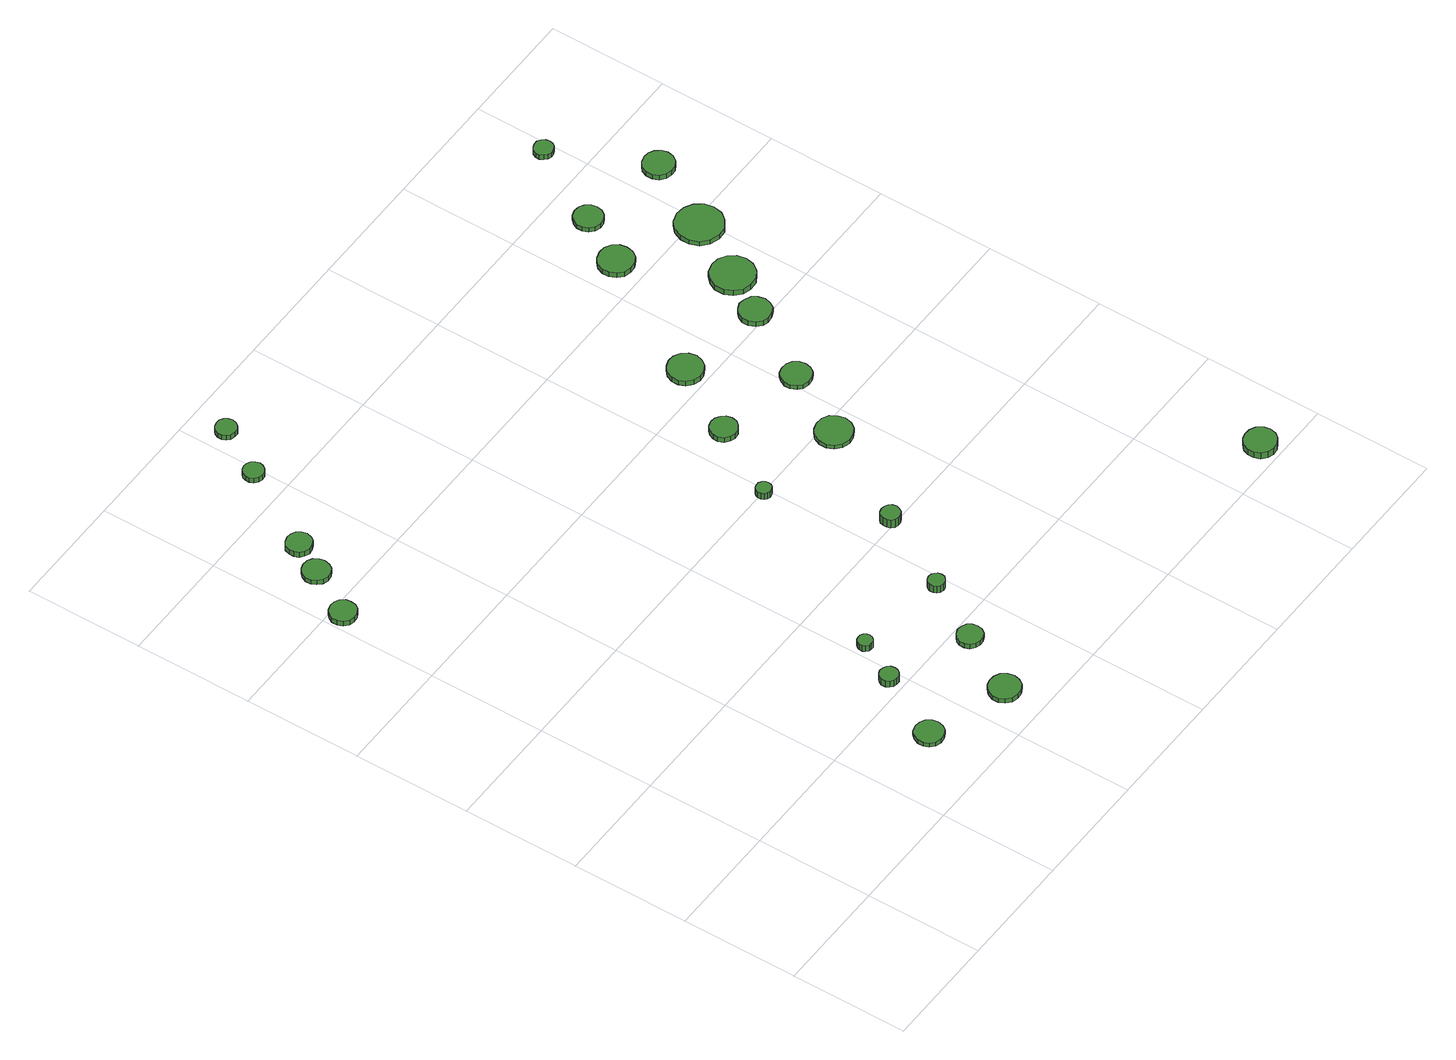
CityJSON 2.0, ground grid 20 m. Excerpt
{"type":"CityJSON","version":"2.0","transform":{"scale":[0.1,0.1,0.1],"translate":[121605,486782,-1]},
"CityObjects":{
"tree1":{"type":"SolitaryVegetationObject","attributes":{"function":"something"},"geometry":[{"type":"MultiSurface","lod":"1","boundaries":[[[0,1,2,3,4,5,6,7,8,9,10,11,12,13,14]],[[15,16,17,18,19,20,21,22,23,24,25,26,27,28,29]],[[0,29,28,1]],[[1,28,27,2]],[[2,27,26,3]],[[3,26,25,4]],[[4,25,24,5]],[[5,24,23,6]],[[6,23,22,7]],[[7,22,21,8]],[[8,21,20,9]],[[9,20,19,10]],[[10,19,18,11]],[[11,18,17,12]],[[12,17,16,13]],[[13,16,15,14]],[[14,15,29,0]]]}]},
"tree2":{"type":"SolitaryVegetationObject","attributes":{"function":"something"},"geometry":[{"type":"MultiSurface","lod":"1","boundaries":[[[30,31,32,33,34,35,36,37,38,39,40,41,42,43,44]],[[45,46,47,48,49,50,51,52,53,54,55,56,57,58,59]],[[30,59,58,31]],[[31,58,57,32]],[[32,57,56,33]],[[33,56,55,34]],[[34,55,54,35]],[[35,54,53,36]],[[36,53,52,37]],[[37,52,51,38]],[[38,51,50,39]],[[39,50,49,40]],[[40,49,48,41]],[[41,48,47,42]],[[42,47,46,43]],[[43,46,45,44]],[[44,45,59,30]]]}]},
"tree3":{"type":"SolitaryVegetationObject","attributes":{"function":"something"},"geometry":[{"type":"MultiSurface","lod":"1","boundaries":[[[60,61,62,63,64,65,66,67,68,69,70,71,72,73,74]],[[75,76,77,78,79,80,81,82,83,84,85,86,87,88,89]],[[60,89,88,61]],[[61,88,87,62]],[[62,87,86,63]],[[63,86,85,64]],[[64,85,84,65]],[[65,84,83,66]],[[66,83,82,67]],[[67,82,81,68]],[[68,81,80,69]],[[69,80,79,70]],[[70,79,78,71]],[[71,78,77,72]],[[72,77,76,73]],[[73,76,75,74]],[[74,75,89,60]]]}]},
"tree4":{"type":"SolitaryVegetationObject","attributes":{"function":"something"},"geometry":[{"type":"MultiSurface","lod":"1","boundaries":[[[90,91,92,93,94,95,96,97,98,99,100,101,102,103,104]],[[105,106,107,108,109,110,111,112,113,114,115,116,117,118,119]],[[90,119,118,91]],[[91,118,117,92]],[[92,117,116,93]],[[93,116,115,94]],[[94,115,114,95]],[[95,114,113,96]],[[96,113,112,97]],[[97,112,111,98]],[[98,111,110,99]],[[99,110,109,100]],[[100,109,108,101]],[[101,108,107,102]],[[102,107,106,103]],[[103,106,105,104]],[[104,105,119,90]]]}]},
"tree5":{"type":"SolitaryVegetationObject","attributes":{"function":"something"},"geometry":[{"type":"MultiSurface","lod":"1","boundaries":[[[120,121,122,123,124,125,126,127,128,129,130,131,132,133,134]],[[135,136,137,138,139,140,141,142,143,144,145,146,147,148,149]],[[120,149,148,121]],[[121,148,147,122]],[[122,147,146,123]],[[123,146,145,124]],[[124,145,144,125]],[[125,144,143,126]],[[126,143,142,127]],[[127,142,141,128]],[[128,141,140,129]],[[129,140,139,130]],[[130,139,138,131]],[[131,138,137,132]],[[132,137,136,133]],[[133,136,135,134]],[[134,135,149,120]]]}]},
"tree6":{"type":"SolitaryVegetationObject","attributes":{"function":"something"},"geometry":[{"type":"MultiSurface","lod":"1","boundaries":[[[150,151,152,153,154,155,156,157,158,159,160,161,162,163,164]],[[165,166,167,168,169,170,171,172,173,174,175,176,177,178,179]],[[150,179,178,151]],[[151,178,177,152]],[[152,177,176,153]],[[153,176,175,154]],[[154,175,174,155]],[[155,174,173,156]],[[156,173,172,157]],[[157,172,171,158]],[[158,171,170,159]],[[159,170,169,160]],[[160,169,168,161]],[[161,168,167,162]],[[162,167,166,163]],[[163,166,165,164]],[[164,165,179,150]]]}]},
"tree7":{"type":"SolitaryVegetationObject","attributes":{"function":"something"},"geometry":[{"type":"MultiSurface","lod":"1","boundaries":[[[180,181,182,183,184,185,186,187,188,189,190,191,192,193,194]],[[195,196,197,198,199,200,201,202,203,204,205,206,207,208,209]],[[180,209,208,181]],[[181,208,207,182]],[[182,207,206,183]],[[183,206,205,184]],[[184,205,204,185]],[[185,204,203,186]],[[186,203,202,187]],[[187,202,201,188]],[[188,201,200,189]],[[189,200,199,190]],[[190,199,198,191]],[[191,198,197,192]],[[192,197,196,193]],[[193,196,195,194]],[[194,195,209,180]]]}]},
"tree8":{"type":"SolitaryVegetationObject","attributes":{"function":"something"},"geometry":[{"type":"MultiSurface","lod":"1","boundaries":[[[210,211,212,213,214,215,216,217,218,219,220,221,222,223,224]],[[225,226,227,228,229,230,231,232,233,234,235,236,237,238,239]],[[210,239,238,211]],[[211,238,237,212]],[[212,237,236,213]],[[213,236,235,214]],[[214,235,234,215]],[[215,234,233,216]],[[216,233,232,217]],[[217,232,231,218]],[[218,231,230,219]],[[219,230,229,220]],[[220,229,228,221]],[[221,228,227,222]],[[222,227,226,223]],[[223,226,225,224]],[[224,225,239,210]]]}]},
"tree9":{"type":"SolitaryVegetationObject","attributes":{"function":"something"},"geometry":[{"type":"MultiSurface","lod":"1","boundaries":[[[240,241,242,243,244,245,246,247,248,249,250,251,252,253,254]],[[255,256,257,258,259,260,261,262,263,264,265,266,267,268,269]],[[240,269,268,241]],[[241,268,267,242]],[[242,267,266,243]],[[243,266,265,244]],[[244,265,264,245]],[[245,264,263,246]],[[246,263,262,247]],[[247,262,261,248]],[[248,261,260,249]],[[249,260,259,250]],[[250,259,258,251]],[[251,258,257,252]],[[252,257,256,253]],[[253,256,255,254]],[[254,255,269,240]]]}]},
"tree10":{"type":"SolitaryVegetationObject","attributes":{"function":"something"},"geometry":[{"type":"MultiSurface","lod":"1","boundaries":[[[270,271,272,273,274,275,276,277,278,279,280,281,282,283,284]],[[285,286,287,288,289,290,291,292,293,294,295,296,297,298,299]],[[270,299,298,271]],[[271,298,297,272]],[[272,297,296,273]],[[273,296,295,274]],[[274,295,294,275]],[[275,294,293,276]],[[276,293,292,277]],[[277,292,291,278]],[[278,291,290,279]],[[279,290,289,280]],[[280,289,288,281]],[[281,288,287,282]],[[282,287,286,283]],[[283,286,285,284]],[[284,285,299,270]]]}]},
"tree11":{"type":"SolitaryVegetationObject","attributes":{"function":"something"},"geometry":[{"type":"MultiSurface","lod":"1","boundaries":[[[300,301,302,303,304,305,306,307,308,309,310,311,312,313,314]],[[315,316,317,318,319,320,321,322,323,324,325,326,327,328,329]],[[300,329,328,301]],[[301,328,327,302]],[[302,327,326,303]],[[303,326,325,304]],[[304,325,324,305]],[[305,324,323,306]],[[306,323,322,307]],[[307,322,321,308]],[[308,321,320,309]],[[309,320,319,310]],[[310,319,318,311]],[[311,318,317,312]],[[312,317,316,313]],[[313,316,315,314]],[[314,315,329,300]]]}]},
"tree12":{"type":"SolitaryVegetationObject","attributes":{"function":"something"},"geometry":[{"type":"MultiSurface","lod":"1","boundaries":[[[330,331,332,333,334,335,336,337,338,339,340,341,342,343,344]],[[345,346,347,348,349,350,351,352,353,354,355,356,357,358,359]],[[330,359,358,331]],[[331,358,357,332]],[[332,357,356,333]],[[333,356,355,334]],[[334,355,354,335]],[[335,354,353,336]],[[336,353,352,337]],[[337,352,351,338]],[[338,351,350,339]],[[339,350,349,340]],[[340,349,348,341]],[[341,348,347,342]],[[342,347,346,343]],[[343,346,345,344]],[[344,345,359,330]]]}]},
"tree13":{"type":"SolitaryVegetationObject","attributes":{"function":"something"},"geometry":[{"type":"MultiSurface","lod":"1","boundaries":[[[360,361,362,363,364,365,366,367,368,369,370,371,372,373,374]],[[375,376,377,378,379,380,381,382,383,384,385,386,387,388,389]],[[360,389,388,361]],[[361,388,387,362]],[[362,387,386,363]],[[363,386,385,364]],[[364,385,384,365]],[[365,384,383,366]],[[366,383,382,367]],[[367,382,381,368]],[[368,381,380,369]],[[369,380,379,370]],[[370,379,378,371]],[[371,378,377,372]],[[372,377,376,373]],[[373,376,375,374]],[[374,375,389,360]]]}]},
"tree14":{"type":"SolitaryVegetationObject","attributes":{"function":"something"},"geometry":[{"type":"MultiSurface","lod":"1","boundaries":[[[390,391,392,393,394,395,396,397,398,399,400,401,402,403,404]],[[405,406,407,408,409,410,411,412,413,414,415,416,417,418,419]],[[390,419,418,391]],[[391,418,417,392]],[[392,417,416,393]],[[393,416,415,394]],[[394,415,414,395]],[[395,414,413,396]],[[396,413,412,397]],[[397,412,411,398]],[[398,411,410,399]],[[399,410,409,400]],[[400,409,408,401]],[[401,408,407,402]],[[402,407,406,403]],[[403,406,405,404]],[[404,405,419,390]]]}]},
"tree15":{"type":"SolitaryVegetationObject","attributes":{"function":"something"},"geometry":[{"type":"MultiSurface","lod":"1","boundaries":[[[420,421,422,423,424,425,426,427,428,429,430,431,432,433,434]],[[435,436,437,438,439,440,441,442,443,444,445,446,447,448,449]],[[420,449,448,421]],[[421,448,447,422]],[[422,447,446,423]],[[423,446,445,424]],[[424,445,444,425]],[[425,444,443,426]],[[426,443,442,427]],[[427,442,441,428]],[[428,441,440,429]],[[429,440,439,430]],[[430,439,438,431]],[[431,438,437,432]],[[432,437,436,433]],[[433,436,435,434]],[[434,435,449,420]]]}]},
"tree16":{"type":"SolitaryVegetationObject","attributes":{"function":"something"},"geometry":[{"type":"MultiSurface","lod":"1","boundaries":[[[450,451,452,453,454,455,456,457,458,459,460,461,462,463,464]],[[465,466,467,468,469,470,471,472,473,474,475,476,477,478,479]],[[450,479,478,451]],[[451,478,477,452]],[[452,477,476,453]],[[453,476,475,454]],[[454,475,474,455]],[[455,474,473,456]],[[456,473,472,457]],[[457,472,471,458]],[[458,471,470,459]],[[459,470,469,460]],[[460,469,468,461]],[[461,468,467,462]],[[462,467,466,463]],[[463,466,465,464]],[[464,465,479,450]]]}]},
"tree17":{"type":"SolitaryVegetationObject","attributes":{"function":"something"},"geometry":[{"type":"MultiSurface","lod":"1","boundaries":[[[480,481,482,483,484,485,486,487,488,489,490,491,492,493,494]],[[495,496,497,498,499,500,501,502,503,504,505,506,507,508,509]],[[480,509,508,481]],[[481,508,507,482]],[[482,507,506,483]],[[483,506,505,484]],[[484,505,504,485]],[[485,504,503,486]],[[486,503,502,487]],[[487,502,501,488]],[[488,501,500,489]],[[489,500,499,490]],[[490,499,498,491]],[[491,498,497,492]],[[492,497,496,493]],[[493,496,495,494]],[[494,495,509,480]]]}]},
"tree18":{"type":"SolitaryVegetationObject","attributes":{"function":"something"}},
"tree19":{"type":"SolitaryVegetationObject","attributes":{"function":"something"},"geometry":[{"type":"MultiSurface","lod":"1","boundaries":[[[510,511,512,513,514,515,516,517,518,519,520,521,522,523,524]],[[525,526,527,528,529,530,531,532,533,534,535,536,537,538,539]],[[510,539,538,511]],[[511,538,537,512]],[[512,537,536,513]],[[513,536,535,514]],[[514,535,534,515]],[[515,534,533,516]],[[516,533,532,517]],[[517,532,531,518]],[[518,531,530,519]],[[519,530,529,520]],[[520,529,528,521]],[[521,528,527,522]],[[522,527,526,523]],[[523,526,525,524]],[[524,525,539,510]]]}]},
"tree20":{"type":"SolitaryVegetationObject","attributes":{"function":"something"},"geometry":[{"type":"MultiSurface","lod":"1","boundaries":[[[540,541,542,543,544,545,546,547,548,549,550,551,552,553,554]],[[555,556,557,558,559,560,561,562,563,564,565,566,567,568,569]],[[540,569,568,541]],[[541,568,567,542]],[[542,567,566,543]],[[543,566,565,544]],[[544,565,564,545]],[[545,564,563,546]],[[546,563,562,547]],[[547,562,561,548]],[[548,561,560,549]],[[549,560,559,550]],[[550,559,558,551]],[[551,558,557,552]],[[552,557,556,553]],[[553,556,555,554]],[[554,555,569,540]]]}]},
"tree21":{"type":"SolitaryVegetationObject","attributes":{"function":"something"},"geometry":[{"type":"MultiSurface","lod":"1","boundaries":[[[570,571,572,573,574,575,576,577,578,579,580,581,582,583,584]],[[585,586,587,588,589,590,591,592,593,594,595,596,597,598,599]],[[570,599,598,571]],[[571,598,597,572]],[[572,597,596,573]],[[573,596,595,574]],[[574,595,594,575]],[[575,594,593,576]],[[576,593,592,577]],[[577,592,591,578]],[[578,591,590,579]],[[579,590,589,580]],[[580,589,588,581]],[[581,588,587,582]],[[582,587,586,583]],[[583,586,585,584]],[[584,585,599,570]]]}]},
"tree22":{"type":"SolitaryVegetationObject","attributes":{"function":"something"},"geometry":[{"type":"MultiSurface","lod":"1","boundaries":[[[600,601,602,603,604,605,606,607,608,609,610,611,612,613,614]],[[615,616,617,618,619,620,621,622,623,624,625,626,627,628,629]],[[600,629,628,601]],[[601,628,627,602]],[[602,627,626,603]],[[603,626,625,604]],[[604,625,624,605]],[[605,624,623,606]],[[606,623,622,607]],[[607,622,621,608]],[[608,621,620,609]],[[609,620,619,610]],[[610,619,618,611]],[[611,618,617,612]],[[612,617,616,613]],[[613,616,615,614]],[[614,615,629,600]]]}]},
"tree23":{"type":"SolitaryVegetationObject","attributes":{"function":"something"},"geometry":[{"type":"MultiSurface","lod":"1","boundaries":[[[630,631,632,633,634,635,636,637,638,639,640,641,642,643,644]],[[645,646,647,648,649,650,651,652,653,654,655,656,657,658,659]],[[630,659,658,631]],[[631,658,657,632]],[[632,657,656,633]],[[633,656,655,634]],[[634,655,654,635]],[[635,654,653,636]],[[636,653,652,637]],[[637,652,651,638]],[[638,651,650,639]],[[639,650,649,640]],[[640,649,648,641]],[[641,648,647,642]],[[642,647,646,643]],[[643,646,645,644]],[[644,645,659,630]]]}]},
"tree24":{"type":"SolitaryVegetationObject","attributes":{"function":"something"},"geometry":[{"type":"MultiSurface","lod":"1","boundaries":[[[660,661,662,663,664,665,666,667,668,669,670,671,672,673,674]],[[675,676,677,678,679,680,681,682,683,684,685,686,687,688,689]],[[660,689,688,661]],[[661,688,687,662]],[[662,687,686,663]],[[663,686,685,664]],[[664,685,684,665]],[[665,684,683,666]],[[666,683,682,667]],[[667,682,681,668]],[[668,681,680,669]],[[669,680,679,670]],[[670,679,678,671]],[[671,678,677,672]],[[672,677,676,673]],[[673,676,675,674]],[[674,675,689,660]]]}]},
"tree25":{"type":"SolitaryVegetationObject","attributes":{"function":"something"},"geometry":[{"type":"MultiSurface","lod":"1","boundaries":[[[690,691,692,693,694,695,696,697,698,699,700,701,702,703,704]],[[705,706,707,708,709,710,711,712,713,714,715,716,717,718,719]],[[690,719,718,691]],[[691,718,717,692]],[[692,717,716,693]],[[693,716,715,694]],[[694,715,714,695]],[[695,714,713,696]],[[696,713,712,697]],[[697,712,711,698]],[[698,711,710,699]],[[699,710,709,700]],[[700,709,708,701]],[[701,708,707,702]],[[702,707,706,703]],[[703,706,705,704]],[[704,705,719,690]]]}]},
"tree26":{"type":"SolitaryVegetationObject","attributes":{"function":"something"},"geometry":[{"type":"MultiSurface","lod":"1","boundaries":[[[720,721,722,723,724,725,726,727,728,729,730,731,732,733,734]],[[735,736,737,738,739,740,741,742,743,744,745,746,747,748,749]],[[720,749,748,721]],[[721,748,747,722]],[[722,747,746,723]],[[723,746,745,724]],[[724,745,744,725]],[[725,744,743,726]],[[726,743,742,727]],[[727,742,741,728]],[[728,741,740,729]],[[729,740,739,730]],[[730,739,738,731]],[[731,738,737,732]],[[732,737,736,733]],[[733,736,735,734]],[[734,735,749,720]]]}]}
},
"vertices":[
[49,981,17],[48,990,17],[42,998,17],[34,1002,17],[25,1003,17],[16,1000,17],[9,994,17],[5,986,17],[5,976,17],[9,968,17],[16,961,17],[25,959,17],[34,960,17],[42,964,17],[48,972,17],[48,972,7],[42,964,7],[34,960,7],[25,959,7],[16,961,7],[9,968,7],[5,976,7],[5,986,7],[9,994,7],[16,1000,7],[25,1003,7],[34,1002,7],[42,998,7],[48,990,7],[49,981,7],
[348,111,15],[346,121,15],[340,129,15],[331,134,15],[321,135,15],[311,132,15],[304,125,15],[300,116,15],[300,106,15],[304,97,15],[311,90,15],[321,87,15],[331,88,15],[340,93,15],[346,101,15],[346,101,7],[340,93,7],[331,88,7],[321,87,7],[311,90,7],[304,97,7],[300,106,7],[300,116,7],[304,125,7],[311,132,7],[321,135,7],[331,134,7],[340,129,7],[346,121,7],[348,111,7],
[97,1062,16],[95,1071,16],[90,1079,16],[82,1084,16],[72,1085,16],[63,1082,16],[56,1075,16],[52,1067,16],[52,1057,16],[56,1049,16],[63,1042,16],[72,1039,16],[82,1040,16],[90,1045,16],[95,1053,16],[95,1053,7],[90,1045,7],[82,1040,7],[72,1039,7],[63,1042,7],[56,1049,7],[52,1057,7],[52,1067,7],[56,1075,7],[63,1082,7],[72,1085,7],[82,1084,7],[90,1079,7],[95,1071,7],[97,1062,7],
[127,1115,17],[125,1124,17],[120,1131,17],[112,1135,17],[103,1136,17],[95,1133,17],[88,1128,17],[85,1119,17],[85,1111,17],[88,1103,17],[95,1097,17],[103,1094,17],[112,1095,17],[120,1099,17],[125,1106,17],[125,1106,6],[120,1099,6],[112,1095,6],[103,1094,6],[95,1097,6],[88,1103,6],[85,1111,6],[85,1119,6],[88,1128,6],[95,1133,6],[103,1136,6],[112,1135,6],[120,1131,6],[125,1124,6],[127,1115,6],
[399,225,20],[398,232,20],[394,237,20],[388,240,20],[382,241,20],[376,239,20],[371,235,20],[368,229,20],[368,222,20],[371,216,20],[376,212,20],[382,210,20],[388,210,20],[394,214,20],[398,219,20],[398,219,7],[394,214,7],[388,210,7],[382,210,7],[376,212,7],[371,216,7],[368,222,7],[368,229,7],[371,235,7],[376,239,7],[382,241,7],[388,240,7],[394,237,7],[398,232,7],[399,225,7],
[491,69,16],[488,80,16],[482,89,16],[472,94,16],[461,95,16],[451,92,16],[443,85,16],[438,74,16],[438,63,16],[443,53,16],[451,46,16],[461,43,16],[472,44,16],[482,49,16],[488,58,16],[488,58,7],[482,49,7],[472,44,7],[461,43,7],[451,46,7],[443,53,7],[438,63,7],[438,74,7],[443,85,7],[451,92,7],[461,95,7],[472,94,7],[482,89,7],[488,80,7],[491,69,7],
[432,294,21],[431,299,21],[428,303,21],[424,306,21],[419,306,21],[414,305,21],[410,301,21],[408,297,21],[408,291,21],[410,287,21],[414,283,21],[419,282,21],[424,282,21],[428,285,21],[431,289,21],[431,289,8],[428,285,8],[424,282,8],[419,282,8],[414,283,8],[410,287,8],[408,291,8],[408,297,8],[410,301,8],[414,305,8],[419,306,8],[424,306,8],[428,303,8],[431,299,8],[432,294,8],
[207,1256,16],[205,1263,16],[201,1269,16],[195,1272,16],[188,1273,16],[181,1271,16],[175,1266,16],[173,1259,16],[173,1252,16],[175,1246,16],[181,1241,16],[188,1239,16],[195,1239,16],[201,1243,16],[205,1249,16],[205,1249,6],[201,1243,6],[195,1239,6],[188,1239,6],[181,1241,6],[175,1246,6],[173,1252,6],[173,1259,6],[175,1266,6],[181,1271,6],[188,1273,6],[195,1272,6],[201,1269,6],[205,1263,6],[207,1256,6],
[543,172,17],[541,181,17],[536,188,17],[528,192,17],[519,193,17],[511,190,17],[504,184,17],[501,176,17],[501,168,17],[504,160,17],[511,154,17],[519,151,17],[528,152,17],[536,156,17],[541,163,17],[541,163,8],[536,156,8],[528,152,8],[519,151,8],[511,154,8],[504,160,8],[501,168,8],[501,176,8],[504,184,8],[511,190,8],[519,193,8],[528,192,8],[536,188,8],[541,181,8],[543,172,8],
[257,1340,16],[255,1347,16],[251,1353,16],[245,1357,16],[237,1357,16],[230,1355,16],[225,1350,16],[222,1344,16],[222,1336,16],[225,1330,16],[230,1325,16],[237,1323,16],[245,1323,16],[251,1327,16],[255,1333,16],[255,1333,6],[251,1327,6],[245,1323,6],[237,1323,6],[230,1325,6],[225,1330,6],[222,1336,6],[222,1344,6],[225,1350,6],[230,1355,6],[237,1357,6],[245,1357,6],[251,1353,6],[255,1347,6],[257,1340,6],
[595,274,23],[594,280,23],[590,284,23],[586,287,23],[580,288,23],[574,286,23],[570,282,23],[568,277,23],[568,271,23],[570,266,23],[574,262,23],[580,260,23],[586,261,23],[590,264,23],[594,268,23],[594,268,8],[590,264,8],[586,261,8],[580,260,8],[574,262,8],[570,266,8],[568,271,8],[568,277,8],[570,282,8],[574,286,8],[580,288,8],[586,287,8],[590,284,8],[594,280,8],[595,274,8],
[605,598,20],[604,603,20],[601,607,20],[596,610,20],[591,610,20],[586,609,20],[582,605,20],[580,600,20],[580,595,20],[582,590,20],[586,587,20],[591,585,20],[596,586,20],[601,588,20],[604,593,20],[604,593,7],[601,588,7],[596,586,7],[591,585,7],[586,587,7],[582,590,7],[580,595,7],[580,600,7],[582,605,7],[586,609,7],[591,610,7],[596,610,7],[601,607,7],[604,603,7],[605,598,7],
[671,408,25],[669,415,25],[665,420,25],[659,423,25],[653,424,25],[646,422,25],[641,418,25],[639,412,25],[639,405,25],[641,399,25],[646,394,25],[653,392,25],[659,393,25],[665,396,25],[669,402,25],[669,402,8],[665,396,8],[659,393,8],[653,392,8],[646,394,8],[641,399,8],[639,405,8],[639,412,8],[641,418,8],[646,422,8],[653,424,8],[659,423,8],[665,420,8],[669,415,8],[671,408,8],
[686,720,17],[684,729,17],[678,736,17],[670,741,17],[661,742,17],[652,739,17],[645,733,17],[641,724,17],[641,715,17],[645,706,17],[652,700,17],[661,697,17],[670,698,17],[678,703,17],[684,710,17],[684,710,7],[678,703,7],[670,698,7],[661,697,7],[652,700,7],[645,706,7],[641,715,7],[641,724,7],[645,733,7],[652,739,7],[661,742,7],[670,741,7],[678,736,7],[684,729,7],[686,720,7],
[783,579,16],[780,591,16],[773,602,16],[762,608,16],[749,609,16],[737,605,16],[727,597,16],[722,585,16],[722,572,16],[727,561,16],[737,552,16],[749,548,16],[762,550,16],[773,556,16],[780,566,16],[780,566,8],[773,556,8],[762,550,8],[749,548,8],[737,552,8],[727,561,8],[722,572,8],[722,585,8],[727,597,8],[737,605,8],[749,609,8],[762,608,8],[773,602,8],[780,591,8],[783,579,8],
[762,837,16],[759,849,16],[752,859,16],[741,865,16],[729,866,16],[718,862,16],[709,854,16],[704,843,16],[704,831,16],[709,820,16],[718,812,16],[729,808,16],[741,809,16],[752,815,16],[759,825,16],[759,825,6],[752,815,6],[741,809,6],[729,808,6],[718,812,6],[709,820,6],[704,831,6],[704,843,6],[709,854,6],[718,862,6],[729,866,6],[741,865,6],[752,859,6],[759,849,6],[762,837,6],
[842,692,15],[840,702,15],[834,711,15],[825,716,15],[814,717,15],[804,714,15],[797,707,15],[792,697,15],[792,687,15],[797,677,15],[804,670,15],[814,667,15],[825,668,15],[834,673,15],[840,682,15],[840,682,7],[834,673,7],[825,668,7],[814,667,7],[804,670,7],[797,677,7],[792,687,7],[792,697,7],[797,707,7],[804,714,7],[814,717,7],[825,716,7],[834,711,7],[840,702,7],[842,692,7],
[1123,34,21],[1121,44,21],[1114,54,21],[1104,59,21],[1093,60,21],[1083,57,21],[1074,49,21],[1070,39,21],[1070,28,21],[1074,18,21],[1083,10,21],[1093,7,21],[1104,8,21],[1114,14,21],[1121,23,21],[1121,23,8],[1114,14,8],[1104,8,8],[1093,7,8],[1083,10,8],[1074,18,8],[1070,28,8],[1070,39,8],[1074,49,8],[1083,57,8],[1093,60,8],[1104,59,8],[1114,54,8],[1121,44,8],[1123,34,8],
[917,817,16],[914,828,16],[908,837,16],[898,842,16],[887,844,16],[877,840,16],[869,833,16],[864,823,16],[864,812,16],[869,802,16],[877,794,16],[887,791,16],[898,792,16],[908,797,16],[914,806,16],[914,806,6],[908,797,6],[898,792,6],[887,791,6],[877,794,6],[869,802,6],[864,812,6],[864,823,6],[869,833,6],[877,840,6],[887,844,6],[898,842,6],[908,837,6],[914,828,6],[917,817,6],
[886,1049,16],[884,1061,16],[877,1071,16],[866,1077,16],[854,1078,16],[842,1074,16],[833,1066,16],[828,1055,16],[828,1043,16],[833,1032,16],[842,1023,16],[854,1020,16],[866,1021,16],[877,1027,16],[884,1037,16],[884,1037,6],[877,1027,6],[866,1021,6],[854,1020,6],[842,1023,6],[833,1032,6],[828,1043,6],[828,1055,6],[833,1066,6],[842,1074,6],[854,1078,6],[866,1077,6],[877,1071,6],[884,1061,6],[886,1049,6],
[968,887,17],[965,902,17],[956,914,17],[943,922,17],[928,923,17],[913,919,17],[902,908,17],[896,895,17],[896,879,17],[902,866,17],[913,855,17],[928,851,17],[943,852,17],[956,860,17],[965,872,17],[965,872,6],[956,860,6],[943,852,6],[928,851,6],[913,855,6],[902,866,6],[896,879,6],[896,895,6],[902,908,6],[913,919,6],[928,923,6],[943,922,6],[956,914,6],[965,902,6],[968,887,6],
[929,1133,16],[927,1143,16],[921,1151,16],[913,1156,16],[903,1157,16],[893,1154,16],[886,1147,16],[882,1138,16],[882,1128,16],[886,1119,16],[893,1112,16],[903,1109,16],[913,1110,16],[921,1115,16],[927,1123,16],[927,1123,7],[921,1115,7],[913,1110,7],[903,1109,7],[893,1112,7],[886,1119,7],[882,1128,7],[882,1138,7],[886,1147,7],[893,1154,7],[903,1157,7],[913,1156,7],[921,1151,7],[927,1143,7],[929,1133,7],
[1029,988,15],[1026,1004,15],[1016,1017,15],[1002,1025,15],[986,1027,15],[970,1022,15],[958,1011,15],[952,996,15],[952,980,15],[958,965,15],[970,954,15],[986,949,15],[1002,950,15],[1016,959,15],[1026,972,15],[1026,972,6],[1016,959,6],[1002,950,6],[986,949,6],[970,954,6],[958,965,6],[952,980,6],[952,996,6],[958,1011,6],[970,1022,6],[986,1027,6],[1002,1025,6],[1016,1017,6],[1026,1004,6],[1029,988,6],
[999,1268,17],[998,1275,17],[994,1280,17],[988,1284,17],[981,1284,17],[975,1282,17],[970,1278,17],[967,1272,17],[967,1265,17],[970,1259,17],[975,1254,17],[981,1252,17],[988,1253,17],[994,1256,17],[998,1262,17],[998,1262,7],[994,1256,7],[988,1253,7],[981,1252,7],[975,1254,7],[970,1259,7],[967,1265,7],[967,1272,7],[970,1278,7],[975,1282,7],[981,1284,7],[988,1284,7],[994,1280,7],[998,1275,7],[999,1268,7],
[1082,1108,16],[1080,1118,16],[1073,1127,16],[1064,1132,16],[1054,1133,16],[1043,1130,16],[1035,1123,16],[1031,1113,16],[1031,1102,16],[1035,1092,16],[1043,1085,16],[1054,1082,16],[1064,1083,16],[1073,1088,16],[1080,1097,16],[1080,1097,6],[1073,1088,6],[1064,1083,6],[1054,1082,6],[1043,1085,6],[1035,1092,6],[1031,1102,6],[1031,1113,6],[1035,1123,6],[1043,1130,6],[1054,1133,6],[1064,1132,6],[1073,1127,6],[1080,1118,6],[1082,1108,6]
]}
